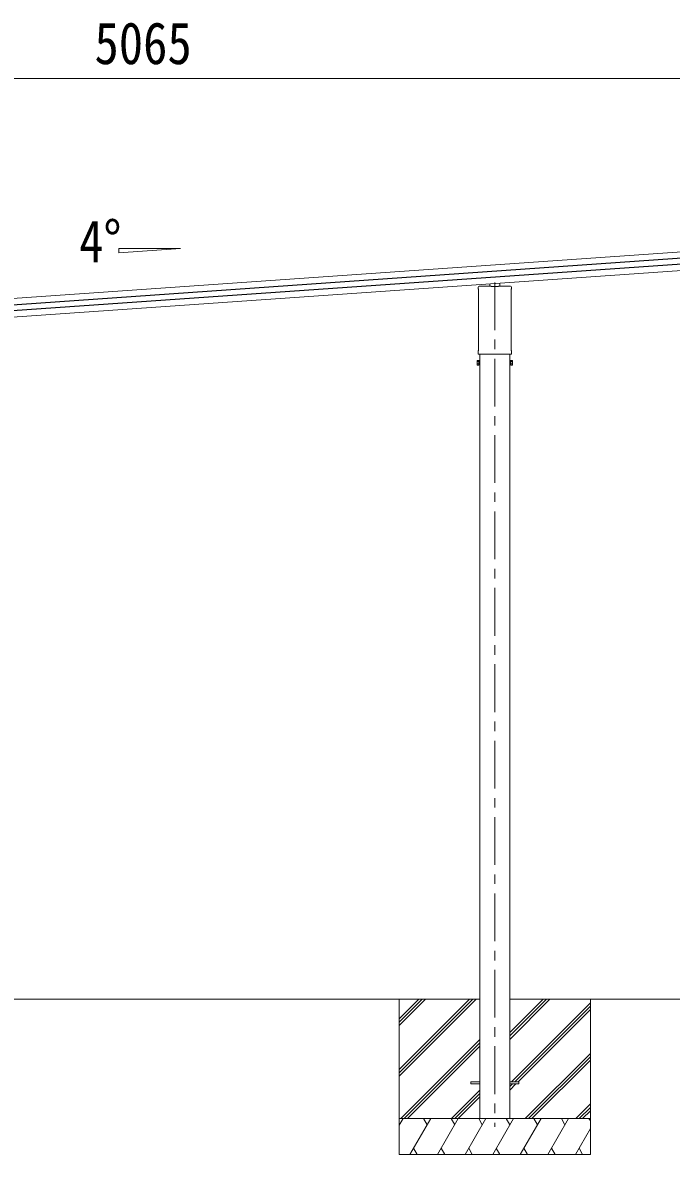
# Model space of a CAD drawing. Units: millimetres at full size, sheet at 1:40; details may follow other scales. Extents: x -11243 to 11243, y -7760 to 7760.
# Drawn here: x 4658 to 7374, y -5350 to -609 of the extents above; entities that cross this region are included whole.
import ezdxf
from ezdxf.enums import TextEntityAlignment as Align

# ---------------------------------------------------------------- set-up
doc = ezdxf.new("R2010")
doc.units = ezdxf.units.MM
doc.header["$LTSCALE"] = 40
doc.linetypes.add('CHAIN1', pattern=[8, 5, -1, 1, -1])
for name, color, linetype, lineweight in [('0-0_0', 7, 'Continuous', 9), ('0-1_本体', 5, 'CHAIN1', 9), ('0-3_ELV2', 4, 'Continuous', 9), ('0-6_OTH_LINE', 6, 'Continuous', 9), ('0-7_SHAPE', 4, 'Continuous', 9)]:
    doc.layers.add(name, color=color, linetype=linetype, lineweight=lineweight)
doc.styles.add('ＭＳ ゴシック', font='')
doc.styles.get('ＭＳ ゴシック').set_extended_font_data('MS Gothic')

msp = doc.modelspace()

# ---------------------------------------------------------------- linework, layer by layer
at = {"layer": '0-0_0'}
for p, q in [((3797.53, -4699.69), (6572.45, -4699.69)), ((6234.95, -4699.69), (6234.95, -5349.69)), ((6234.95, -4993.86), (6529.13, -4699.69)), ((6234.95, -5008.01), (6543.27, -4699.69)), ((6234.95, -5022.15), (6557.41, -4699.69)), ((6234.95, -4810.02), (6345.28, -4699.69)), ((6234.95, -4795.88), (6331.14, -4699.69)), ((6234.95, -4781.73), (6317, -4699.69)), ((6697.45, -4699.69), (7791.01, -4699.69)), ((6697.45, -4868.02), (6865.78, -4699.69)), ((6697.45, -4853.88), (6851.64, -4699.69)), ((6697.45, -4839.73), (6837.5, -4699.69)), ((6704.12, -5045.19), (7034.95, -4714.37)), ((6718.27, -5045.19), (7034.95, -4728.51)), ((7034.95, -4699.69), (7034.95, -5349.69)), ((6732.41, -5045.19), (7034.95, -4742.65)), ((6241.26, -5199.69), (6572.45, -4868.5)), ((6255.4, -5199.69), (6572.45, -4882.64)), ((6269.54, -5199.69), (6572.45, -4896.78)), ((6761.76, -5199.69), (7034.95, -4926.5)), ((6775.9, -5199.69), (7034.95, -4940.64)), ((6790.04, -5199.69), (7034.95, -4954.78)), ((6697.45, -5080.15), (6723.41, -5054.19)), ((6697.45, -5066.01), (6709.27, -5054.19)), ((6572.45, -5080.63), (6453.39, -5199.69)), ((6467.53, -5199.69), (6572.45, -5094.77)), ((6481.67, -5199.69), (6572.45, -5108.91)), ((6973.89, -5199.69), (7034.95, -5138.63)), ((6988.03, -5199.69), (7034.95, -5152.77)), ((7002.17, -5199.69), (7034.95, -5166.91)), ((7034.95, -5199.69), (6234.95, -5199.69)), ((6234.95, -5227.19), (6250.83, -5199.69)), ((6279.69, -5349.69), (6366.3, -5199.69)), ((6351.3, -5225.67), (6336.3, -5199.69)), ((6395.17, -5349.69), (6481.77, -5199.69)), ((6466.77, -5225.67), (6451.76, -5199.69)), ((6510.63, -5349.69), (6597.24, -5199.69)), ((6582.24, -5225.67), (6567.24, -5199.69)), ((6626.11, -5349.69), (6712.71, -5199.69)), ((6697.71, -5225.67), (6682.71, -5199.69)), ((6741.58, -5349.69), (6828.18, -5199.69)), ((6813.18, -5225.67), (6798.18, -5199.69)), ((6857.05, -5349.69), (6943.65, -5199.69)), ((6913.65, -5199.69), (6928.65, -5225.67)), ((7029.12, -5199.69), (7034.95, -5209.79)), ((6972.52, -5349.69), (7034.95, -5241.55)), ((6234.95, -5349.69), (7034.95, -5349.69)), ((6294.69, -5323.71), (6309.69, -5349.69)), ((6410.16, -5323.71), (6425.16, -5349.69)), ((6525.63, -5323.71), (6540.63, -5349.69)), ((6641.1, -5323.71), (6656.1, -5349.69)), ((6756.57, -5323.71), (6771.57, -5349.69)), ((6872.04, -5323.71), (6887.04, -5349.69)), ((6987.51, -5323.71), (7002.51, -5349.69))]:
    msp.add_line(p, q, dxfattribs=at)
at = {"layer": '0-1_本体'}
msp.add_line((6634.95, -1697.08), (6634.95, -5234.43), dxfattribs=at)
at = {"layer": '0-3_ELV2'}
for p, q in [((2730.75, -1896.51), (7628.99, -1553.99)), ((2732.56, -1922.41), (7630.8, -1579.89)), ((2732.66, -1923.8), (7630.9, -1581.28)), ((2734.28, -1947.03), (7632.52, -1604.51)), ((2734.38, -1948.44), (7632.62, -1605.92)), ((2736.19, -1974.32), (7634.43, -1631.8)), ((6613.95, -1713.01), (6613.95, -1703.16)), ((6655.95, -1713.01), (6655.95, -1700.22)), ((6564.7, -1722.01), (6564.7, -1717.26)), ((6566.49, -1725.47), (6566.49, -1725.47)), ((6566.7, -1725.88), (6566.7, -1982.63)), ((6568.95, -1713.01), (6618.95, -1713.01)), ((6619.45, -1715.01), (6619.45, -1713.51)), ((6650.45, -1715.01), (6619.45, -1715.01)), ((6650.45, -1713.51), (6650.45, -1715.01)), ((6650.95, -1713.01), (6700.95, -1713.01)), ((6703.2, -1982.63), (6703.2, -1725.88)), ((6703.41, -1725.47), (6703.41, -1725.47)), ((6705.2, -1717.26), (6705.2, -1722.01)), ((6564.7, -1994.51), (6564.7, -1986.51)), ((6566.49, -1983.04), (6566.49, -1983.04)), ((6703.41, -1983.04), (6703.41, -1983.04)), ((6705.2, -1986.51), (6705.2, -1994.51)), ((6560.95, -2025.41), (6561.71, -2024.09)), ((6560.95, -2025.41), (6560.95, -2042.41)), ((6567.95, -2024.09), (6561.71, -2024.09)), ((6567.95, -2029), (6561.71, -2029)), ((6566.4, -1997.91), (6566.4, -1997.91)), ((6566.7, -1998.01), (6566.68, -1998.01)), ((6566.7, -1998.01), (6703.2, -1998.01)), ((6567.95, -2043.72), (6567.95, -2024.09)), ((6567.95, -2024.71), (6570.45, -2024.71)), ((6572.45, -1998.01), (6572.45, -5199.69)), ((6697.45, -5199.69), (6697.45, -1998.01)), ((6701.95, -2024.71), (6699.45, -2024.71)), ((6701.95, -2043.72), (6701.95, -2024.09)), ((6701.95, -2024.09), (6708.19, -2024.09)), ((6701.95, -2029), (6708.19, -2029)), ((6703.22, -1998.01), (6703.2, -1998.01)), ((6708.95, -2025.41), (6708.19, -2024.09)), ((6708.95, -2025.41), (6708.95, -2042.41)), ((6560.95, -2042.41), (6561.71, -2043.72)), ((6567.95, -2038.81), (6561.71, -2038.81)), ((6567.95, -2043.72), (6561.71, -2043.72)), ((6570.45, -2043.11), (6567.95, -2043.11)), ((6699.45, -2043.11), (6701.95, -2043.11)), ((6701.95, -2038.81), (6708.19, -2038.81)), ((6701.95, -2043.72), (6708.19, -2043.72)), ((6708.95, -2042.41), (6708.19, -2043.72)), ((6534.95, -5045.19), (6572.45, -5045.19)), ((6534.95, -5045.19), (6534.95, -5054.19)), ((6534.95, -5054.19), (6572.45, -5054.19)), ((6697.45, -5045.19), (6734.95, -5045.19)), ((6697.45, -5054.19), (6734.95, -5054.19)), ((6734.95, -5045.19), (6734.95, -5054.19))]:
    msp.add_line(p, q, dxfattribs=at)
for points in [[(6566.51, -1997.97), (6566.45, -1997.94), (6566.4, -1997.91)], [(6566.68, -1998.01), (6566.52, -1997.97), (6566.51, -1997.97)], [(6703.39, -1997.97), (6703.23, -1998.01), (6703.22, -1998.01)], [(6703.5, -1997.91), (6703.5, -1997.91), (6703.39, -1997.97)]]:
    msp.add_lwpolyline(points, dxfattribs=at)
for points in [[(6570.45, -2044.41), (6570.45, -2023.41), (6572.45, -2023.41), (6572.45, -2044.41)], [(6699.45, -2044.41), (6699.45, -2023.41), (6697.45, -2023.41), (6697.45, -2044.41)]]:
    msp.add_lwpolyline(points, close=True, dxfattribs=at)
for centre, radius, start, end in [((6568.95, -1717.26), 4.25, 90, 180), ((6568.95, -1722.01), 4.25, 180, 234.62358), ((6566.2, -1725.88), 0.5, 0.0463, 54.58271), ((6700.95, -1717.26), 4.25, 0, 90), ((6703.7, -1725.88), 0.5, 125.41729, 179.9537), ((6700.95, -1722.01), 4.25, 305.37642, 0), ((6568.95, -1986.51), 4.25, 125.37642, 180), ((6566.2, -1982.63), 0.5, 305.4181, 359.95288), ((6703.7, -1982.63), 0.5, 180.04713, 234.58188), ((6700.95, -1986.51), 4.25, 0, 54.62358), ((6565.29, -2026.55), 4.34, 145.61575, 214.38425), ((6577.19, -2033.91), 16.24, 162.41205, 197.58795), ((6568.95, -1994.51), 4.25, 180, 233.11111), ((6700.95, -1994.51), 4.25, 306.88889, 360), ((6704.6, -2026.55), 4.34, 325.61575, 34.38425), ((6692.71, -2033.91), 16.24, 342.41205, 17.58795), ((6565.29, -2041.27), 4.34, 145.61575, 214.38425), ((6704.6, -2041.27), 4.34, 325.61575, 34.38425)]:
    msp.add_arc(centre, radius, start, end, dxfattribs=at)
for centre, major_axis, ratio, start_param, end_param in [((6619.01, -1713.44), (0.481, -0.181), 0.828259, 1.9947436, 1.996569), ((6618.95, -1713.51), (0.354, 0.354), 0.999467, 5.4996506, 7.06672), ((6619.01, -1713.44), (-0.181, 0.481), 0.828259, 4.2866163, 4.2884417), ((6650.95, -1713.51), (0.354, -0.354), 0.999467, 2.358058, 3.9251274), ((6650.89, -1713.44), (0.181, 0.481), 0.828259, 1.9947436, 1.996569), ((6650.89, -1713.44), (0.481, 0.181), 0.828259, 1.1450236, 1.146849)]:
    msp.add_ellipse(centre, major_axis=major_axis, ratio=ratio, start_param=start_param, end_param=end_param, dxfattribs=at)
at = {"layer": '0-6_OTH_LINE'}
msp.add_line((7691.01, -843.86), (2626.47, -843.86), dxfattribs=at)
at = {"layer": '0-7_SHAPE'}
for p, q in [((5061.32, -1554.89), (5319.33, -1554.89)), ((5061.32, -1572.94), (5319.33, -1554.89)), ((5061.32, -1554.89), (5061.32, -1572.94))]:
    msp.add_line(p, q, dxfattribs=at)

# ---------------------------------------------------------------- texts
at = {"layer": '0-6_OTH_LINE', "color": 7, "style": 'ＭＳ ゴシック', "width": 0.85}
msp.add_text('5065', height=176, dxfattribs=at).set_placement((4958.74, -835.86), align=Align.BOTTOM_LEFT)
at = {"layer": '0-7_SHAPE', "color": 7, "style": 'ＭＳ ゴシック', "width": 0.85}
msp.add_text('4°', height=176, dxfattribs=at).set_placement((4894.5, -1665.44), align=Align.BOTTOM_LEFT)

doc.saveas('drawing.dxf')
